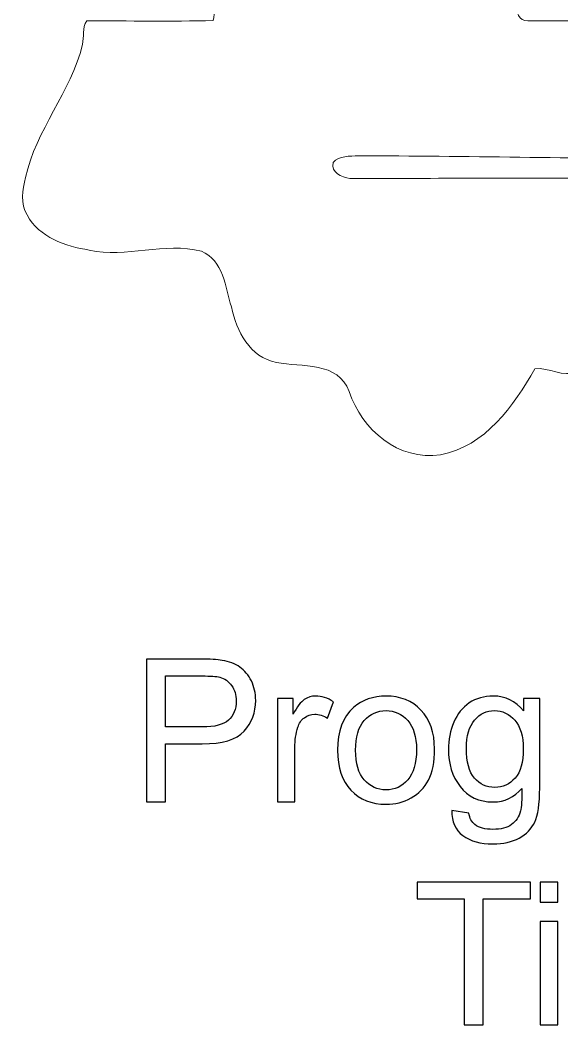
# Model space of a CAD drawing. Header units: millimetres. Extents: x -243 to 44, y -204 to 239.
# Drawn here: x -242.9 to -175.5, y -199.1 to -73.9 of the extents above; entities that cross this region are included whole.
import ezdxf

# ---------------------------------------------------------------- set-up
doc = ezdxf.new("R2010")
doc.units = ezdxf.units.MM
doc.header["$MEASUREMENT"] = 0
doc.layers.add('Capa 1', color=7, linetype='Continuous')

msp = doc.modelspace()

# ---------------------------------------------------------------- linework, layer by layer
at = {"layer": 'Capa 1', "color": 250, "lineweight": 5}
msp.add_open_spline([(-199.7988, -21.3104), (-197.541, -18.1354), (-193.343, -16.3009), (-189.4977, -17.3946), (-189.4977, -17.3946), (-184.4882, -18.9467), (-181.4543, -23.674), (-178.8085, -27.8721), (-178.8085, -27.8721), (-176.8682, -27.9073), (-174.8927, -26.7432), (-172.9524, -27.6251), (-172.9524, -27.6251), (-170.5535, -28.119), (-169.8832, -30.8001), (-169.7774, -32.9168), (-169.7774, -32.9168), (-169.7774, -39.2668), (-169.7421, -45.5815), (-169.8127, -51.8962), (-169.8127, -51.8962), (-180.7135, -51.9668), (-191.6496, -51.861), (-202.5857, -51.9668), (-202.5857, -51.9668), (-204.526, -52.1432), (-204.2438, -54.9654), (-202.233, -54.6832), (-202.233, -54.6832), (-188.1218, -54.4362), (-174.0107, -54.4362), (-159.8643, -54.4715), (-159.8643, -54.4715), (-156.266, -54.8243), (-152.7382, -57.0115), (-151.3977, -60.504), (-151.3977, -60.504), (-150.1982, -62.8676), (-151.0449, -65.584), (-150.5863, -68.124), (-150.5863, -68.124), (-150.551, -69.2529), (-150.2335, -70.6287), (-150.7627, -71.6518), (-150.7627, -71.6518), (-160.8874, -71.934), (-170.9063, -71.2637), (-180.9957, -71.8635), (-180.9957, -71.8635), (-181.2427, -72.7807), (-180.8193, -74.0154), (-179.6905, -73.9448), (-179.6905, -73.9448), (-169.9538, -74.0154), (-160.2171, -73.9096), (-150.5157, -74.0154), (-150.5157, -74.0154), (-150.4099, -76.9082), (-150.798, -79.801), (-150.7627, -82.6937), (-150.7627, -82.6937), (-151.2918, -87.5268), (-155.9485, -90.8429), (-160.5699, -91.0193), (-160.5699, -91.0193), (-174.0107, -91.1604), (-187.4163, -90.7723), (-200.8218, -90.7723), (-200.8218, -90.7723), (-201.8802, -90.8076), (-203.1855, -90.7371), (-203.9616, -91.619), (-203.9616, -91.619), (-204.3143, -92.8184), (-202.868, -93.4887), (-201.8802, -93.5946), (-201.8802, -93.5946), (-191.191, -93.5593), (-180.4666, -93.5946), (-169.7774, -93.5593), (-169.7774, -93.5593), (-169.8127, -99.9446), (-169.7421, -106.2946), (-169.8127, -112.6798), (-169.8127, -112.6798), (-169.8832, -114.9376), (-171.0474, -117.5482), (-173.5874, -117.7246), (-173.5874, -117.7246), (-175.3865, -118.3948), (-177.0446, -117.1248), (-178.8438, -117.3012), (-178.8438, -117.3012), (-181.4896, -121.9226), (-185.0174, -127.0026), (-190.5913, -128.0257), (-190.5913, -128.0257), (-195.7771, -128.8371), (-200.3985, -124.9212), (-201.9507, -120.1587), (-201.9507, -120.1587), (-203.3266, -116.3487), (-207.8774, -117.1601), (-211.0171, -116.5251), (-211.0171, -116.5251), (-214.3332, -115.8901), (-215.9913, -112.6093), (-216.6263, -109.6107), (-216.6263, -109.6107), (-217.4024, -107.1412), (-217.6141, -103.7898), (-220.3657, -102.661), (-220.3657, -102.661), (-224.9871, -101.4615), (-229.7143, -103.5782), (-234.3357, -102.5198), (-234.3357, -102.5198), (-237.2991, -102.0612), (-240.5799, -100.9323), (-242.0616, -98.1454), (-242.0616, -98.1454), (-242.9435, -96.7343), (-242.6613, -95.0057), (-242.2732, -93.4887), (-242.2732, -93.4887), (-241.0032, -87.5268), (-236.5935, -82.8348), (-235.1824, -76.9082), (-235.1824, -76.9082), (-234.9355, -75.9204), (-235.253, -74.8268), (-234.6532, -73.9448), (-234.6532, -73.9448), (-229.3968, -73.9448), (-224.1405, -74.0507), (-218.8841, -73.9096), (-218.8841, -73.9096), (-218.8135, -73.3804), (-218.7077, -72.8865), (-218.6018, -72.3926), (-218.6018, -72.3926), (-218.7782, -72.2162), (-219.0605, -71.934), (-219.2368, -71.7929), (-219.2368, -71.7929), (-223.7877, -71.7576), (-228.3738, -71.6871), (-232.9246, -71.7576), (-232.9246, -71.7576), (-233.6655, -71.7929), (-234.618, -71.7576), (-234.9355, -70.9815), (-234.9355, -70.9815), (-235.0766, -62.9734), (-242.6613, -57.2585), (-242.4849, -49.1798), (-242.4849, -49.1798), (-242.4496, -46.3929), (-239.8038, -44.4526), (-237.4049, -43.606), (-237.4049, -43.606), (-232.3954, -41.7362), (-227.0332, -43.2885), (-221.8827, -42.971), (-221.8827, -42.971), (-220.3304, -42.9709), (-218.743, -42.1596), (-218.1432, -40.7132), (-218.1432, -40.7132), (-216.5204, -37.3618), (-216.6968, -33.1637), (-213.9805, -30.3768), (-213.9805, -30.3768), (-211.2288, -27.6251), (-206.9955, -29.1773), (-203.8205, -27.4487), (-203.8205, -27.4487), (-201.7038, -25.967), (-201.3157, -23.2507), (-199.7988, -21.3104)], degree=3, knots=[0, 0, 0, 0, 0.02222222, 0.02222222, 0.02222222, 0.02222222, 0.04444444, 0.04444444, 0.04444444, 0.04444444, 0.06666667, 0.06666667, 0.06666667, 0.06666667, 0.08888889, 0.08888889, 0.08888889, 0.08888889, 0.11111111, 0.11111111, 0.11111111, 0.11111111, 0.13333333, 0.13333333, 0.13333333, 0.13333333, 0.15555556, 0.15555556, 0.15555556, 0.15555556, 0.17777778, 0.17777778, 0.17777778, 0.17777778, 0.2, 0.2, 0.2, 0.2, 0.22222222, 0.22222222, 0.22222222, 0.22222222, 0.24444444, 0.24444444, 0.24444444, 0.24444444, 0.26666667, 0.26666667, 0.26666667, 0.26666667, 0.28888889, 0.28888889, 0.28888889, 0.28888889, 0.31111111, 0.31111111, 0.31111111, 0.31111111, 0.33333333, 0.33333333, 0.33333333, 0.33333333, 0.35555556, 0.35555556, 0.35555556, 0.35555556, 0.37777778, 0.37777778, 0.37777778, 0.37777778, 0.4, 0.4, 0.4, 0.4, 0.42222222, 0.42222222, 0.42222222, 0.42222222, 0.44444444, 0.44444444, 0.44444444, 0.44444444, 0.46666667, 0.46666667, 0.46666667, 0.46666667, 0.48888889, 0.48888889, 0.48888889, 0.48888889, 0.51111111, 0.51111111, 0.51111111, 0.51111111, 0.53333333, 0.53333333, 0.53333333, 0.53333333, 0.55555556, 0.55555556, 0.55555556, 0.55555556, 0.57777778, 0.57777778, 0.57777778, 0.57777778, 0.6, 0.6, 0.6, 0.6, 0.62222222, 0.62222222, 0.62222222, 0.62222222, 0.64444444, 0.64444444, 0.64444444, 0.64444444, 0.66666667, 0.66666667, 0.66666667, 0.66666667, 0.68888889, 0.68888889, 0.68888889, 0.68888889, 0.71111111, 0.71111111, 0.71111111, 0.71111111, 0.73333333, 0.73333333, 0.73333333, 0.73333333, 0.75555556, 0.75555556, 0.75555556, 0.75555556, 0.77777778, 0.77777778, 0.77777778, 0.77777778, 0.8, 0.8, 0.8, 0.8, 0.82222222, 0.82222222, 0.82222222, 0.82222222, 0.84444444, 0.84444444, 0.84444444, 0.84444444, 0.86666667, 0.86666667, 0.86666667, 0.86666667, 0.88888889, 0.88888889, 0.88888889, 0.88888889, 0.91111111, 0.91111111, 0.91111111, 0.91111111, 0.93333333, 0.93333333, 0.93333333, 0.93333333, 0.95555556, 0.95555556, 0.95555556, 0.95555556, 0.97777778, 0.97777778, 0.97777778, 0.97777778, 1, 1, 1, 1], dxfattribs=at)
at = {"layer": 'Capa 1', "color": 250}
for points, knots in [([(-227.1949, -171.2952), (-227.1949, -171.2952), (-227.1949, -153.4891), (-227.1949, -153.4891), (-227.1949, -153.4891), (-227.1949, -153.4891), (-220.4788, -153.4891), (-220.4788, -153.4891), (-220.4788, -153.4891), (-219.2972, -153.4891), (-218.3934, -153.5472), (-217.7716, -153.6591), (-217.7716, -153.6591), (-216.8968, -153.8042), (-216.163, -154.082), (-215.5702, -154.4924), (-215.5702, -154.4924), (-214.9815, -154.8987), (-214.5047, -155.475), (-214.144, -156.2088), (-214.144, -156.2088), (-213.7834, -156.9467), (-213.6051, -157.7551), (-213.6051, -158.6382), (-213.6051, -158.6382), (-213.6051, -160.1514), (-214.086, -161.4366), (-215.0478, -162.4854), (-215.0478, -162.4854), (-216.0138, -163.5302), (-217.755, -164.0567), (-220.2715, -164.0567), (-220.2715, -164.0567), (-220.2715, -164.0567), (-224.8401, -164.0567), (-224.8401, -164.0567), (-224.8401, -164.0567), (-224.8401, -164.0567), (-224.8401, -171.2952), (-224.8401, -171.2952), (-224.8401, -171.2952), (-224.8401, -171.2952), (-227.1949, -171.2952), (-227.1949, -171.2952)], [0, 0, 0, 0, 0.09090909, 0.09090909, 0.09090909, 0.09090909, 0.18181818, 0.18181818, 0.18181818, 0.18181818, 0.27272727, 0.27272727, 0.27272727, 0.27272727, 0.36363636, 0.36363636, 0.36363636, 0.36363636, 0.45454545, 0.45454545, 0.45454545, 0.45454545, 0.54545455, 0.54545455, 0.54545455, 0.54545455, 0.63636364, 0.63636364, 0.63636364, 0.63636364, 0.72727273, 0.72727273, 0.72727273, 0.72727273, 0.81818182, 0.81818182, 0.81818182, 0.81818182, 0.90909091, 0.90909091, 0.90909091, 0.90909091, 1, 1, 1, 1]), ([(-224.8401, -161.9548), (-224.8401, -161.9548), (-220.2342, -161.9548), (-220.2342, -161.9548), (-220.2342, -161.9548), (-218.7127, -161.9548), (-217.6306, -161.6729), (-216.9922, -161.1049), (-216.9922, -161.1049), (-216.3537, -160.5369), (-216.0345, -159.7409), (-216.0345, -158.7128), (-216.0345, -158.7128), (-216.0345, -157.9666), (-216.2211, -157.3281), (-216.5983, -156.7975), (-216.5983, -156.7975), (-216.9756, -156.2668), (-217.4689, -155.9186), (-218.0867, -155.7486), (-218.0867, -155.7486), (-218.4847, -155.6449), (-219.2143, -155.591), (-220.2839, -155.591), (-220.2839, -155.591), (-220.2839, -155.591), (-224.8401, -155.591), (-224.8401, -155.591), (-224.8401, -155.591), (-224.8401, -155.591), (-224.8401, -161.9548), (-224.8401, -161.9548)], [0, 0, 0, 0, 0.125, 0.125, 0.125, 0.125, 0.25, 0.25, 0.25, 0.25, 0.375, 0.375, 0.375, 0.375, 0.5, 0.5, 0.5, 0.5, 0.625, 0.625, 0.625, 0.625, 0.75, 0.75, 0.75, 0.75, 0.875, 0.875, 0.875, 0.875, 1, 1, 1, 1]), ([(-210.9062, -171.2952), (-210.9062, -171.2952), (-210.9062, -158.3977), (-210.9062, -158.3977), (-210.9062, -158.3977), (-210.9062, -158.3977), (-208.9411, -158.3977), (-208.9411, -158.3977), (-208.9411, -158.3977), (-208.9411, -158.3977), (-208.9411, -160.3504), (-208.9411, -160.3504), (-208.9411, -160.3504), (-208.4394, -159.4383), (-207.9751, -158.833), (-207.5481, -158.5428), (-207.5481, -158.5428), (-207.1252, -158.2526), (-206.6567, -158.1034), (-206.1468, -158.1034), (-206.1468, -158.1034), (-205.4089, -158.1034), (-204.6626, -158.3397), (-203.8998, -158.8082), (-203.8998, -158.8082), (-203.8998, -158.8082), (-204.6543, -160.8396), (-204.6543, -160.8396), (-204.6543, -160.8396), (-205.185, -160.5204), (-205.7198, -160.3628), (-206.2546, -160.3628), (-206.2546, -160.3628), (-206.7355, -160.3628), (-207.1625, -160.5079), (-207.5439, -160.794), (-207.5439, -160.794), (-207.9253, -161.0842), (-208.1948, -161.4822), (-208.3565, -161.9921), (-208.3565, -161.9921), (-208.6011, -162.7674), (-208.7213, -163.6172), (-208.7213, -164.5417), (-208.7213, -164.5417), (-208.7213, -164.5417), (-208.7213, -171.2952), (-208.7213, -171.2952), (-208.7213, -171.2952), (-208.7213, -171.2952), (-210.9062, -171.2952), (-210.9062, -171.2952)], [0, 0, 0, 0, 0.07692308, 0.07692308, 0.07692308, 0.07692308, 0.15384615, 0.15384615, 0.15384615, 0.15384615, 0.23076923, 0.23076923, 0.23076923, 0.23076923, 0.30769231, 0.30769231, 0.30769231, 0.30769231, 0.38461538, 0.38461538, 0.38461538, 0.38461538, 0.46153846, 0.46153846, 0.46153846, 0.46153846, 0.53846154, 0.53846154, 0.53846154, 0.53846154, 0.61538462, 0.61538462, 0.61538462, 0.61538462, 0.69230769, 0.69230769, 0.69230769, 0.69230769, 0.76923077, 0.76923077, 0.76923077, 0.76923077, 0.84615385, 0.84615385, 0.84615385, 0.84615385, 0.92307692, 0.92307692, 0.92307692, 0.92307692, 1, 1, 1, 1]), ([(-203.4148, -164.8444), (-203.4148, -162.4564), (-202.7515, -160.6862), (-201.4207, -159.5378), (-201.4207, -159.5378), (-200.3138, -158.5843), (-198.9622, -158.1034), (-197.3661, -158.1034), (-197.3661, -158.1034), (-195.5917, -158.1034), (-194.1407, -158.6838), (-193.0172, -159.8487), (-193.0172, -159.8487), (-191.8896, -161.0096), (-191.3299, -162.614), (-191.3299, -164.662), (-191.3299, -164.662), (-191.3299, -166.3244), (-191.5786, -167.6303), (-192.0761, -168.5797), (-192.0761, -168.5797), (-192.5736, -169.5332), (-193.2991, -170.2712), (-194.2485, -170.7977), (-194.2485, -170.7977), (-195.202, -171.3242), (-196.2385, -171.5854), (-197.3661, -171.5854), (-197.3661, -171.5854), (-199.1695, -171.5854), (-200.6288, -171.0091), (-201.744, -169.8483), (-201.744, -169.8483), (-202.8593, -168.6917), (-203.4148, -167.0251), (-203.4148, -164.8444)], [0, 0, 0, 0, 0.11111111, 0.11111111, 0.11111111, 0.11111111, 0.22222222, 0.22222222, 0.22222222, 0.22222222, 0.33333333, 0.33333333, 0.33333333, 0.33333333, 0.44444444, 0.44444444, 0.44444444, 0.44444444, 0.55555556, 0.55555556, 0.55555556, 0.55555556, 0.66666667, 0.66666667, 0.66666667, 0.66666667, 0.77777778, 0.77777778, 0.77777778, 0.77777778, 0.88888889, 0.88888889, 0.88888889, 0.88888889, 1, 1, 1, 1]), ([(-189.1658, -172.3648), (-189.1658, -172.3648), (-187.039, -172.6799), (-187.039, -172.6799), (-187.039, -172.6799), (-186.952, -173.3349), (-186.7032, -173.8117), (-186.3011, -174.1143), (-186.3011, -174.1143), (-185.758, -174.5165), (-185.0159, -174.7196), (-184.079, -174.7196), (-184.079, -174.7196), (-183.0632, -174.7196), (-182.2838, -174.5165), (-181.7325, -174.1143), (-181.7325, -174.1143), (-181.1811, -173.708), (-180.8121, -173.1401), (-180.6172, -172.4146), (-180.6172, -172.4146), (-180.5012, -171.9668), (-180.4514, -171.034), (-180.4597, -169.6079), (-180.4597, -169.6079), (-181.4132, -170.7314), (-182.6031, -171.2952), (-184.0292, -171.2952), (-184.0292, -171.2952), (-185.8036, -171.2952), (-187.1758, -170.6568), (-188.146, -169.3757), (-188.146, -169.3757), (-189.1161, -168.0988), (-189.6053, -166.5607), (-189.6053, -164.7739), (-189.6053, -164.7739), (-189.6053, -163.5426), (-189.3814, -162.4067), (-188.9378, -161.3661), (-188.9378, -161.3661), (-188.4901, -160.3255), (-187.8433, -159.5212), (-186.9976, -158.9533), (-186.9976, -158.9533), (-186.1518, -158.3894), (-185.1569, -158.1034), (-184.0168, -158.1034), (-184.0168, -158.1034), (-182.4953, -158.1034), (-181.2391, -158.7211), (-180.2524, -159.9524), (-180.2524, -159.9524), (-180.2524, -159.9524), (-180.2524, -158.3977), (-180.2524, -158.3977), (-180.2524, -158.3977), (-180.2524, -158.3977), (-178.2334, -158.3977), (-178.2334, -158.3977), (-178.2334, -158.3977), (-178.2334, -158.3977), (-178.2334, -169.5457), (-178.2334, -169.5457), (-178.2334, -169.5457), (-178.2334, -171.5522), (-178.4407, -172.9784), (-178.847, -173.8158), (-178.847, -173.8158), (-179.2574, -174.6533), (-179.9042, -175.3166), (-180.7914, -175.8016), (-180.7914, -175.8016), (-181.6786, -176.2867), (-182.7689, -176.5313), (-184.0665, -176.5313), (-184.0665, -176.5313), (-185.6046, -176.5313), (-186.8483, -176.1831), (-187.7936, -175.4907), (-187.7936, -175.4907), (-188.7429, -174.7984), (-189.199, -173.7578), (-189.1658, -172.3648)], [0, 0, 0, 0, 0.04761905, 0.04761905, 0.04761905, 0.04761905, 0.0952381, 0.0952381, 0.0952381, 0.0952381, 0.14285714, 0.14285714, 0.14285714, 0.14285714, 0.19047619, 0.19047619, 0.19047619, 0.19047619, 0.23809524, 0.23809524, 0.23809524, 0.23809524, 0.28571429, 0.28571429, 0.28571429, 0.28571429, 0.33333333, 0.33333333, 0.33333333, 0.33333333, 0.38095238, 0.38095238, 0.38095238, 0.38095238, 0.42857143, 0.42857143, 0.42857143, 0.42857143, 0.47619048, 0.47619048, 0.47619048, 0.47619048, 0.52380952, 0.52380952, 0.52380952, 0.52380952, 0.57142857, 0.57142857, 0.57142857, 0.57142857, 0.61904762, 0.61904762, 0.61904762, 0.61904762, 0.66666667, 0.66666667, 0.66666667, 0.66666667, 0.71428571, 0.71428571, 0.71428571, 0.71428571, 0.76190476, 0.76190476, 0.76190476, 0.76190476, 0.80952381, 0.80952381, 0.80952381, 0.80952381, 0.85714286, 0.85714286, 0.85714286, 0.85714286, 0.9047619, 0.9047619, 0.9047619, 0.9047619, 0.95238095, 0.95238095, 0.95238095, 0.95238095, 1, 1, 1, 1]), ([(-201.1678, -164.8444), (-201.1678, -166.4985), (-200.8071, -167.734), (-200.0857, -168.5548), (-200.0857, -168.5548), (-199.3644, -169.3799), (-198.4565, -169.7903), (-197.3661, -169.7903), (-197.3661, -169.7903), (-196.2799, -169.7903), (-195.3762, -169.3757), (-194.6548, -168.5507), (-194.6548, -168.5507), (-193.9376, -167.7257), (-193.5769, -166.4654), (-193.5769, -164.7739), (-193.5769, -164.7739), (-193.5769, -163.1778), (-193.9376, -161.9672), (-194.6631, -161.1464), (-194.6631, -161.1464), (-195.3886, -160.3255), (-196.2882, -159.9151), (-197.3661, -159.9151), (-197.3661, -159.9151), (-198.4565, -159.9151), (-199.3644, -160.3255), (-200.0857, -161.1422), (-200.0857, -161.1422), (-200.8071, -161.9589), (-201.1678, -163.1944), (-201.1678, -164.8444)], [0, 0, 0, 0, 0.125, 0.125, 0.125, 0.125, 0.25, 0.25, 0.25, 0.25, 0.375, 0.375, 0.375, 0.375, 0.5, 0.5, 0.5, 0.5, 0.625, 0.625, 0.625, 0.625, 0.75, 0.75, 0.75, 0.75, 0.875, 0.875, 0.875, 0.875, 1, 1, 1, 1]), ([(-187.3583, -164.6164), (-187.3583, -166.3078), (-187.0225, -167.5433), (-186.3467, -168.3185), (-186.3467, -168.3185), (-185.6751, -169.0979), (-184.8335, -169.4835), (-183.8219, -169.4835), (-183.8219, -169.4835), (-182.8186, -169.4835), (-181.9771, -169.0979), (-181.2972, -168.3268), (-181.2972, -168.3268), (-180.6172, -167.5516), (-180.2773, -166.341), (-180.2773, -164.6868), (-180.2773, -164.6868), (-180.2773, -163.1073), (-180.6255, -161.9175), (-181.3262, -161.1173), (-181.3262, -161.1173), (-182.0268, -160.3172), (-182.8725, -159.9151), (-183.8592, -159.9151), (-183.8592, -159.9151), (-184.8293, -159.9151), (-185.6544, -160.3089), (-186.3384, -161.1008), (-186.3384, -161.1008), (-187.0183, -161.8885), (-187.3583, -163.0617), (-187.3583, -164.6164)], [0, 0, 0, 0, 0.125, 0.125, 0.125, 0.125, 0.25, 0.25, 0.25, 0.25, 0.375, 0.375, 0.375, 0.375, 0.5, 0.5, 0.5, 0.5, 0.625, 0.625, 0.625, 0.625, 0.75, 0.75, 0.75, 0.75, 0.875, 0.875, 0.875, 0.875, 1, 1, 1, 1]), ([(-187.6401, -199.0843), (-187.6401, -199.0843), (-187.6401, -183.3801), (-187.6401, -183.3801), (-187.6401, -183.3801), (-187.6401, -183.3801), (-193.5063, -183.3801), (-193.5063, -183.3801), (-193.5063, -183.3801), (-193.5063, -183.3801), (-193.5063, -181.2782), (-193.5063, -181.2782), (-193.5063, -181.2782), (-193.5063, -181.2782), (-179.3942, -181.2782), (-179.3942, -181.2782), (-179.3942, -181.2782), (-179.3942, -181.2782), (-179.3942, -183.3801), (-179.3942, -183.3801), (-179.3942, -183.3801), (-179.3942, -183.3801), (-185.2853, -183.3801), (-185.2853, -183.3801), (-185.2853, -183.3801), (-185.2853, -183.3801), (-185.2853, -199.0843), (-185.2853, -199.0843), (-185.2853, -199.0843), (-185.2853, -199.0843), (-187.6401, -199.0843), (-187.6401, -199.0843)], [0, 0, 0, 0, 0.125, 0.125, 0.125, 0.125, 0.25, 0.25, 0.25, 0.25, 0.375, 0.375, 0.375, 0.375, 0.5, 0.5, 0.5, 0.5, 0.625, 0.625, 0.625, 0.625, 0.75, 0.75, 0.75, 0.75, 0.875, 0.875, 0.875, 0.875, 1, 1, 1, 1]), ([(-178.1712, -183.7947), (-178.1712, -183.7947), (-178.1712, -181.2782), (-178.1712, -181.2782), (-178.1712, -181.2782), (-178.1712, -181.2782), (-175.9822, -181.2782), (-175.9822, -181.2782), (-175.9822, -181.2782), (-175.9822, -181.2782), (-175.9822, -183.7947), (-175.9822, -183.7947), (-175.9822, -183.7947), (-175.9822, -183.7947), (-178.1712, -183.7947), (-178.1712, -183.7947)], [0, 0, 0, 0, 0.25, 0.25, 0.25, 0.25, 0.5, 0.5, 0.5, 0.5, 0.75, 0.75, 0.75, 0.75, 1, 1, 1, 1]), ([(-178.1712, -199.0843), (-178.1712, -199.0843), (-178.1712, -186.1868), (-178.1712, -186.1868), (-178.1712, -186.1868), (-178.1712, -186.1868), (-175.9822, -186.1868), (-175.9822, -186.1868), (-175.9822, -186.1868), (-175.9822, -186.1868), (-175.9822, -199.0843), (-175.9822, -199.0843), (-175.9822, -199.0843), (-175.9822, -199.0843), (-178.1712, -199.0843), (-178.1712, -199.0843)], [0, 0, 0, 0, 0.25, 0.25, 0.25, 0.25, 0.5, 0.5, 0.5, 0.5, 0.75, 0.75, 0.75, 0.75, 1, 1, 1, 1])]:
    msp.add_open_spline(points, degree=3, knots=knots, dxfattribs=at)

doc.saveas('drawing.dxf')
